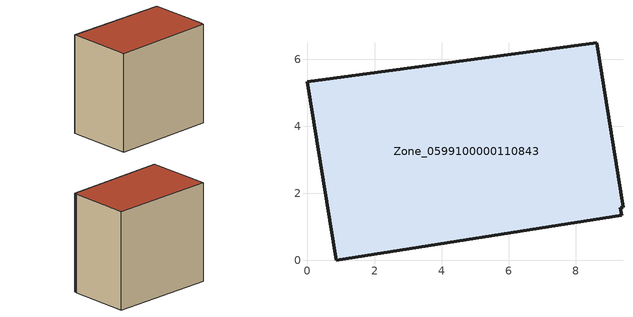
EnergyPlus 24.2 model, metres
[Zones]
Zone_0599100000110843
 floor ground (C_G): 9.33,1.57 9.37,1.34 0.85,0 0,5.32 8.62,6.5 9.41,1.59 z0
 wall outside (C_F): 8.62,6.5 0,5.32 0.85,0 9.37,1.34 9.33,1.57 9.41,1.59 8.62,6.5 z0:8.23
 roof outside (C_R): 9.37,1.34 9.33,1.57 9.41,1.59 8.62,6.5 0,5.32 0.85,0 z8.23
[BUILDING]
Pand.0599100000110843: North Axis=0; Terrain=City; Loads Convergence Tolerance Value=0.04; Temperature Convergence Tolerance Value=0.4; Solar Distribution=FullExterior; Maximum Number of Warmup Days=25; Minimum Number of Warmup Days=1
[Site:Location]
Rotterdam.The.Hague.AP_ZH_NLD Design_Conditions: Latitude=51.96; Longitude=4.45; Time Zone=1; Elevation=-4.5
[SITE:GROUNDTEMPERATURE:BUILDINGSURFACE]
18, 18, 18, 18, 18, 18, 18, 18, 18, 18, 18, 18
[MATERIAL] Thermal Absorptance=0.9; Solar Absorptance=0.7; Visible Absorptance=0.7
Name | Roughness | Thickness | Conductivity | Density | Specific Heat
G.TI.1975-1991 | MediumSmooth | 0.15 | 0.288461 | 540 | 1210
F.TI.1975-1991 | Rough | 0.3 | 0.230769 | 1920 | 840
R.TI.1975-1991 | MediumRough | 0.2 | 0.153846 | 1500 | 1000
[CONSTRUCTION]
C_G: G.TI.1975-1991
C_F: F.TI.1975-1991
C_R: R.TI.1975-1991
[ZONE]
Zone_0599100000110843: Type=1; Multiplier=1; Ceiling Height=Autocalculate; Volume=Autocalculate; Floor Area=autocalculate; Part of Total Floor Area=Yes
[ZONEINFILTRATION:DESIGNFLOWRATE]
Infil_Zone_0599100000110843: Zone or ZoneList or Space or SpaceList=Zone_0599100000110843; Schedule=AlwaysOn; Design Flow Rate Calculation Method=Flow/Area; Flow Rate per Floor Area=0.003; Constant Term Coefficient=1; Temperature Term Coefficient=0; Velocity Term Coefficient=0; Velocity Squared Term Coefficient=0
[HVACTEMPLATE:ZONE:IDEALLOADSAIRSYSTEM]
Zone_0599100000110843: Maximum Heating Supply Air Temperature=50; Minimum Cooling Supply Air Temperature=13; Maximum Heating Supply Air Humidity Ratio=0.0156; Minimum Cooling Supply Air Humidity Ratio=0.0077; Heating Limit=NoLimit; Cooling Limit=NoLimit; Dehumidification Control Type=ConstantSensibleHeatRatio; Cooling Sensible Heat Ratio=0.7; Dehumidification Setpoint=60; Humidification Control Type=None; Humidification Setpoint=30; Outdoor Air Method=None; Outdoor Air Flow Rate per Person=0.00944; Outdoor Air Flow Rate per Zone Floor Area=0; Outdoor Air Flow Rate per Zone=0; Demand Controlled Ventilation Type=None; Outdoor Air Economizer Type=NoEconomizer; Heat Recovery Type=None; Sensible Heat Recovery Effectiveness=0.7; Latent Heat Recovery Effectiveness=0.65
[ZONECONTROL:THERMOSTAT]
ThermostatControl_Zone_0599100000110843: Zone or ZoneList=Zone_0599100000110843; Control Type Schedule=DualSetpointControlType; Control 1=Thermostat_Zone_0599100000110843; Temperature Difference Between Cutout And Setpoint=0
[THERMOSTATSETPOINT:DUALSETPOINT]
Thermostat_Zone_0599100000110843: Heating Setpoint Temperature Schedule=HeatingSetpoint_Zone_0599100000110843; Cooling Setpoint Temperature Schedule=CoolingSetpoint_Zone_0599100000110843
[SCHEDULE:COMPACT]
HeatingSetpoint_Zone_0599100000110843: Through: 12/31, For: AllDays, Until: 24:00, 21
CoolingSetpoint_Zone_0599100000110843: Through: 12/31, For: AllDays, Until: 24:00, 24
DualSetpointControlType: Through: 12/31, For: AllDays, Until: 24:00, 4
AlwaysOn: Through: 12/31, For: AllDays, Until: 24:00, 1
